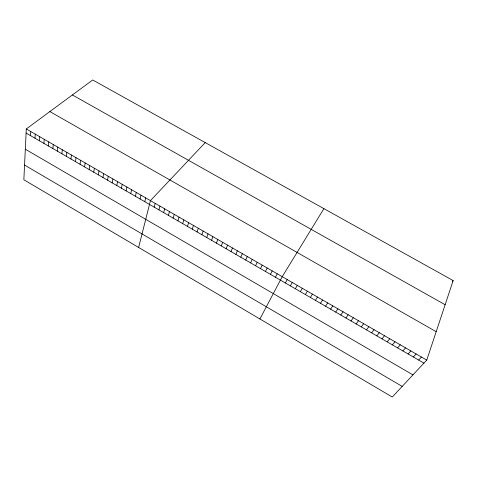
<?xml version="1.0" encoding="UTF-8"?>
<svg xmlns="http://www.w3.org/2000/svg" width="477" height="477" viewBox="0 0 477 477"><rect width="100%" height="100%" fill="white"/><g stroke="black" fill="none" stroke-linecap="round" stroke-linejoin="round"><path stroke-width="0.72" d="M26.289 128.957L23.85 179.763L392.261 397.025L426.754 360.105L453.15 280.577L92.705 79.975L26.289 128.957L426.754 360.105M30.534 135.641L30.755 131.539M34.988 138.217L35.238 134.126M39.448 140.798L39.728 136.714M43.92 143.386L44.224 139.314M48.404 145.974L48.732 141.913M52.893 148.574L53.251 144.525M57.395 151.173L57.783 147.137M61.903 153.785L62.32 149.754M66.422 156.396L66.863 152.378M70.954 159.014L71.425 155.013M75.497 161.637L75.992 157.648M80.047 164.273L80.571 160.29M84.602 166.908L85.156 162.937M89.175 169.55L89.754 165.591M93.754 172.197L94.363 168.25M98.34 174.85L98.977 170.915M102.937 177.51L103.604 173.586M107.546 180.175L108.243 176.263M112.167 182.846L112.894 178.947M116.799 185.523L117.551 181.636M121.438 188.2L122.219 184.331M126.083 190.889L126.894 187.032M130.746 193.584L131.586 189.733M135.414 196.285L136.285 192.446M140.095 198.992L140.995 195.165M144.781 201.705L145.712 197.889M138.622 247.45L150.446 200.62L205.229 142.599M154.196 207.143L155.186 203.357M158.919 209.874L159.938 206.1M163.647 212.611L164.696 208.848M168.387 215.354L169.472 211.603M173.139 218.102L174.254 214.364M177.903 220.851L179.048 217.13M182.679 223.612L183.848 219.903M187.461 226.378L188.665 222.681M192.255 229.151L193.489 225.466M197.061 231.929L198.325 228.256M201.878 234.714L203.172 231.053M206.702 237.504L208.032 233.861M211.544 240.301L212.903 236.67M216.391 243.109L217.78 239.484M221.25 245.917L222.67 242.31M226.122 248.732L227.577 245.136M230.999 251.552L232.49 247.974M235.888 254.384L237.409 250.819M240.796 257.216L242.346 253.663M245.709 260.06L247.295 256.519M250.634 262.905L252.25 259.381M255.571 265.761L257.216 262.249M260.514 268.617L262.195 265.123M265.474 271.485L267.192 268.002M270.441 274.358L272.194 270.888M275.42 277.238L277.203 273.786M259.899 318.97L282.229 276.684L323.901 208.646M285.383 282.998L287.232 279.576M290.368 285.878L292.252 282.467M295.358 288.764L297.278 285.371M300.361 291.662L302.317 288.275M305.375 294.559L307.361 291.191M310.408 297.463L312.423 294.112M315.44 300.379L317.497 297.04M320.49 303.3L322.583 299.973M325.552 306.228L327.675 302.919M330.627 309.156L332.785 305.864M335.713 312.095L337.901 308.822M340.805 315.047L343.035 311.779M345.914 317.998L348.174 314.748M351.03 320.955L353.332 317.724M356.164 323.925L358.495 320.705M361.304 326.894L363.677 323.692M366.461 329.875L368.864 326.691M371.625 332.863L374.069 329.69M376.8 335.856L379.281 332.702M381.994 338.861L384.51 335.719M387.193 341.866L389.745 338.742M392.41 344.883L394.998 341.77M452.268 281.621L453.15 280.577M397.633 347.9L400.257 344.811M402.874 350.929L405.533 347.852M408.121 353.964L410.822 350.905M413.386 357.011L416.123 353.964M418.657 360.057L421.429 357.029M72.385 94.959L445.13 304.737M49.864 111.57L436.187 331.688M26.092 133.071L423.946 363.116M25.317 149.212L412.945 374.886M24.554 165.072L402.189 386.4"/></g></svg>
